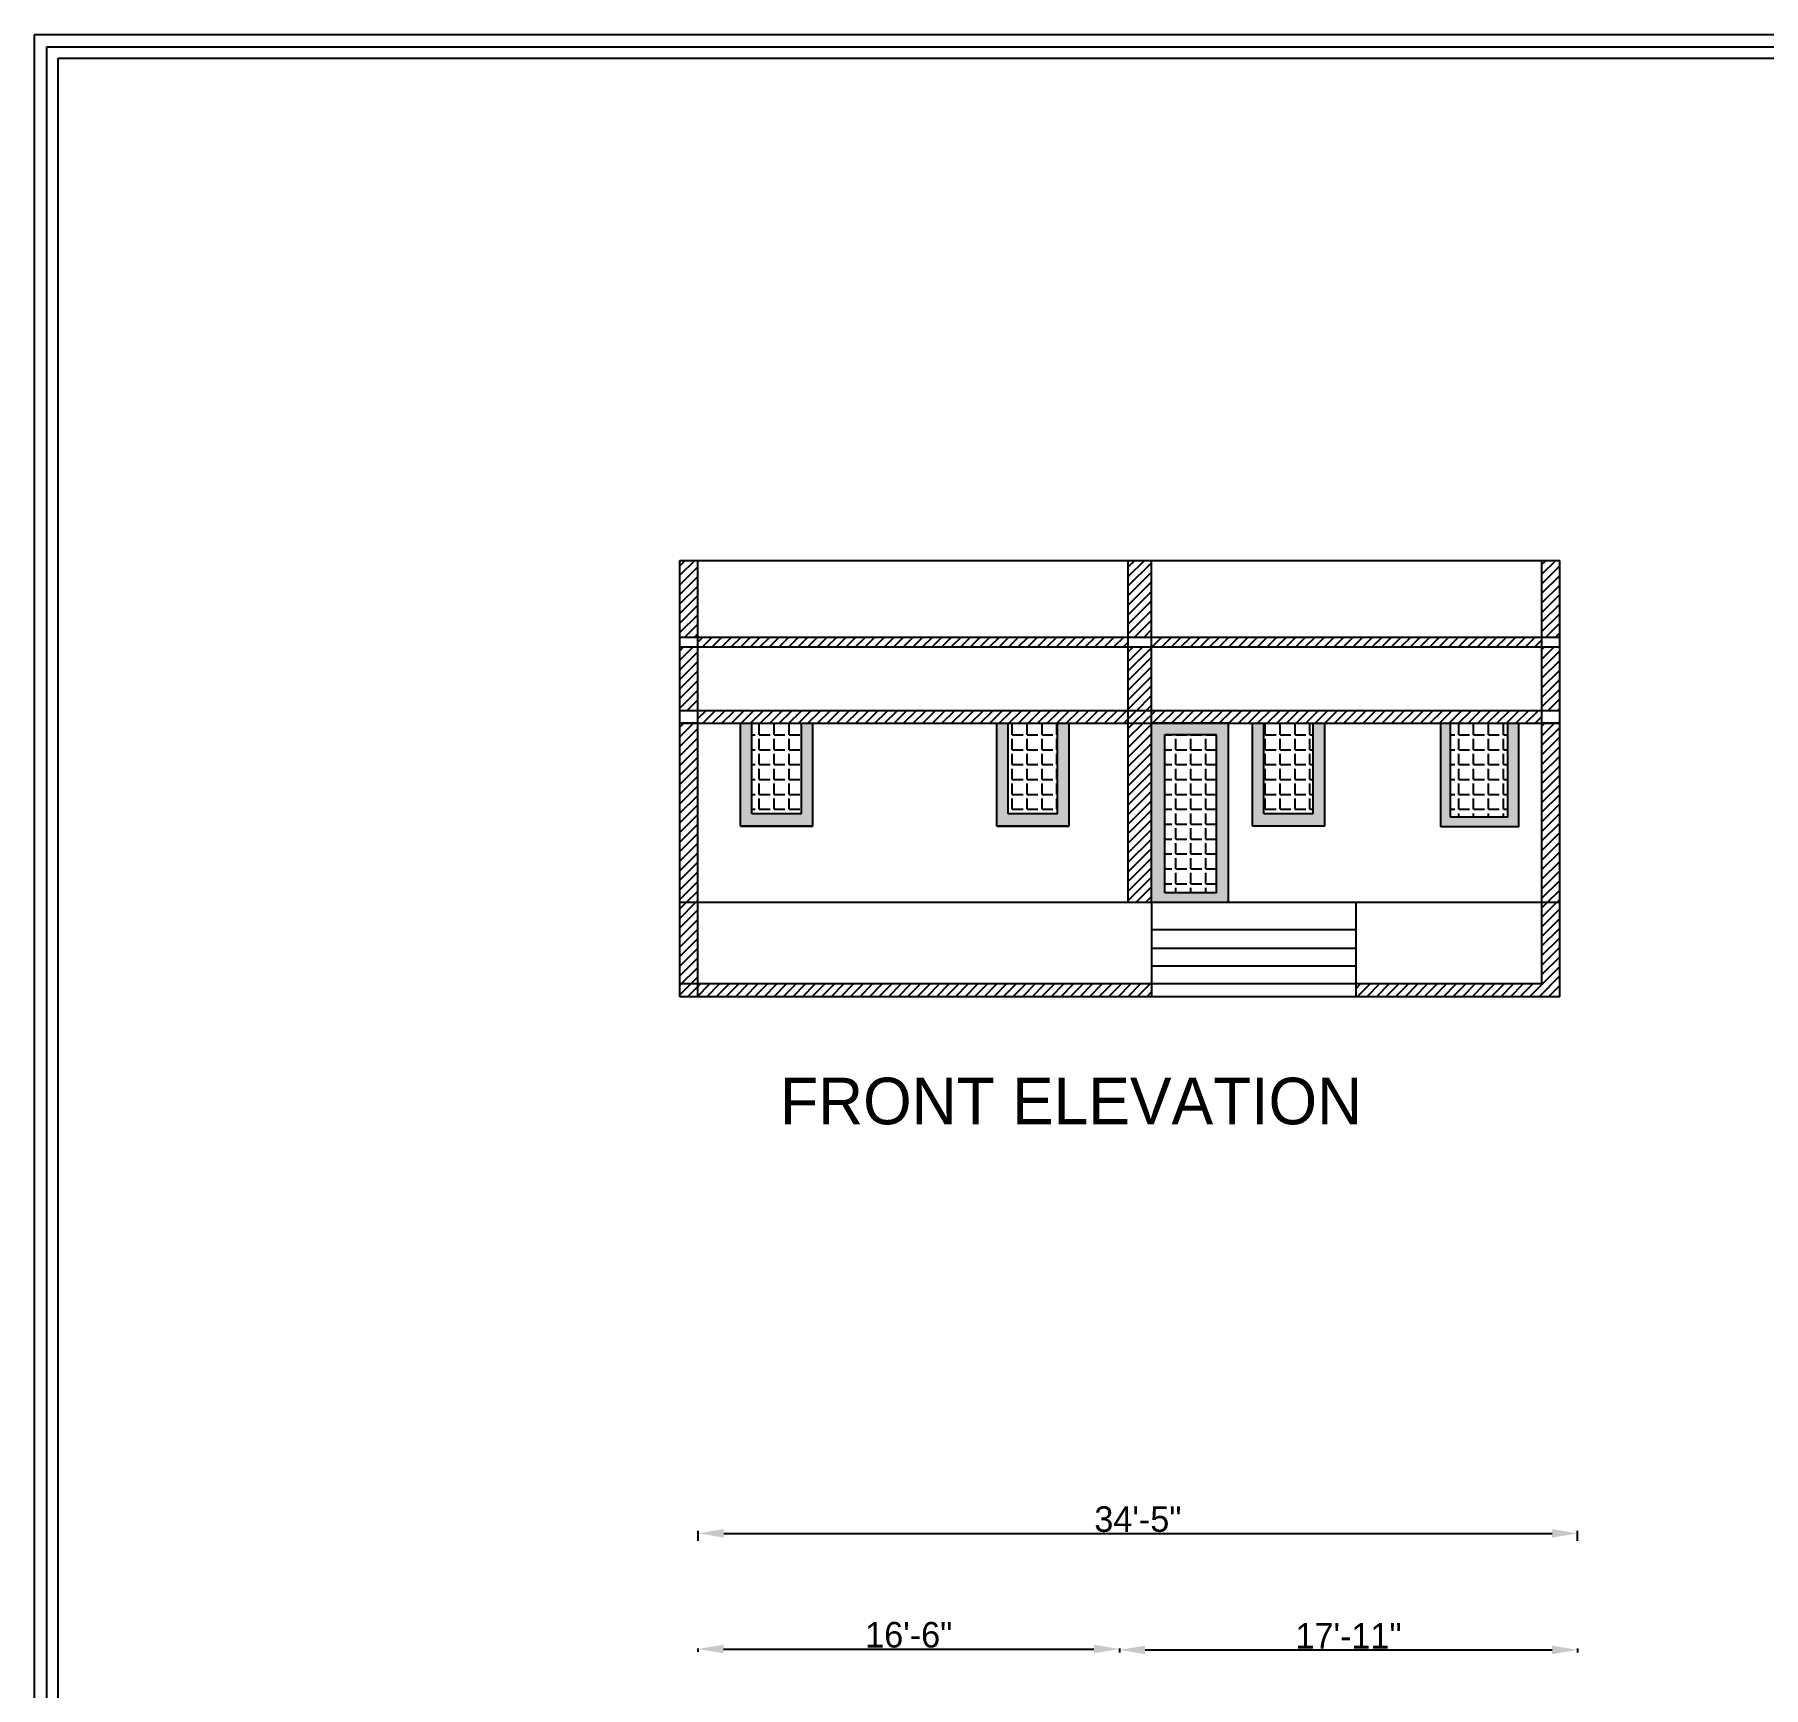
# Model space of a CAD drawing. Header units: feet. Extents: x 539 to 3482, y 328 to 1907.
# Drawn here: x 539 to 1350, y 1132 to 1907 of the extents above; entities that cross this region are included whole.
import ezdxf

# ---------------------------------------------------------------- set-up
doc = ezdxf.new("R2010")
doc.units = ezdxf.units.FT
doc.layers.add('dimension', color=130, linetype='Continuous')
doc.layers.add('text', color=22, linetype='Continuous')
doc.dimstyles.new('ISO-25', dxfattribs={"dimtxt": 12, "dimasz": 12, "dimexe": 1.25, "dimexo": 0.625, "dimtad": 1, "dimdec": 1, "dimlunit": 4, "dimtxsty": 'Standard', "dimcen": 2.5, "dimadec": 0, "dimazin": 0, "dimtfac": 1, "dimtdec": 1, "dimtmove": 0, "dimatfit": 3, "dimfxl": 1, "dimarcsym": 0})

# ---------------------------------------------------------------- blocks, each defined once
blk = doc.blocks.new('*D15')
at = {"layer": 'Defpoints', "color": 0, "transparency": 16777216}
for p in [(849.97, 1150.41), (1047.79, 1150.41), (1047.79, 1149.56)]:
    blk.add_point(p, dxfattribs=at)
at = {"layer": 'dimension', "color": 0, "lineweight": -2, "transparency": 16777216}
for p, q in [((849.97, 1149.78), (849.97, 1148.31)), ((861.97, 1149.56), (1035.79, 1149.56)), ((1047.79, 1149.78), (1047.79, 1148.31))]:
    blk.add_line(p, q, dxfattribs=at)
at = {"layer": 'dimension', "color": 0, "transparency": 16777216}
for points in [[(861.97, 1151.56), (861.97, 1147.56), (849.97, 1149.56)], [(1035.79, 1151.56), (1035.79, 1147.56), (1047.79, 1149.56)]]:
    blk.add_solid(points, dxfattribs=at)
at = {"layer": 'dimension', "color": 0, "transparency": 16777216, "insert": (948.88, 1156.19), "char_height": 12, "attachment_point": 5}
blk.add_mtext('16\'-6"', dxfattribs=at)
blk = doc.blocks.new('*D16')
at = {"layer": 'Defpoints', "color": 0, "transparency": 16777216}
for p in [(1047.79, 1150.41), (1262.82, 1150.41), (1262.82, 1149.14)]:
    blk.add_point(p, dxfattribs=at)
at = {"layer": 'dimension', "color": 0, "lineweight": -2, "transparency": 16777216}
for p, q in [((1047.79, 1149.78), (1047.79, 1147.89)), ((1059.79, 1149.14), (1250.82, 1149.14)), ((1262.82, 1149.78), (1262.82, 1147.89))]:
    blk.add_line(p, q, dxfattribs=at)
at = {"layer": 'dimension', "color": 0, "transparency": 16777216}
for points in [[(1059.79, 1151.14), (1059.79, 1147.14), (1047.79, 1149.14)], [(1250.82, 1151.14), (1250.82, 1147.14), (1262.82, 1149.14)]]:
    blk.add_solid(points, dxfattribs=at)
at = {"layer": 'dimension', "color": 0, "transparency": 16777216, "insert": (1155.31, 1155.76), "char_height": 12, "attachment_point": 5}
blk.add_mtext('17\'-11"', dxfattribs=at)
blk = doc.blocks.new('*D17')
at = {"layer": 'Defpoints', "color": 0, "transparency": 16777216}
for p in [(1262.82, 1203.84), (850.06, 1199.78), (1262.82, 1199.78)]:
    blk.add_point(p, dxfattribs=at)
at = {"layer": 'dimension', "color": 0, "lineweight": -2, "transparency": 16777216}
for p, q in [((850.06, 1200.41), (850.06, 1205.09)), ((862.06, 1203.84), (1250.82, 1203.84)), ((1262.82, 1200.41), (1262.82, 1205.09))]:
    blk.add_line(p, q, dxfattribs=at)
at = {"layer": 'dimension', "color": 0, "transparency": 16777216}
for points in [[(862.06, 1205.84), (862.06, 1201.84), (850.06, 1203.84)], [(1250.82, 1205.84), (1250.82, 1201.84), (1262.82, 1203.84)]]:
    blk.add_solid(points, dxfattribs=at)
at = {"layer": 'dimension', "color": 0, "transparency": 16777216, "insert": (1056.44, 1210.46), "char_height": 12, "attachment_point": 5}
blk.add_mtext('34\'-5"', dxfattribs=at)

msp = doc.modelspace()

# ---------------------------------------------------------------- hatches: boundary and pattern name
at = {"transparency": 33554559}
h = msp.add_hatch(dxfattribs=at)
h.set_pattern_fill('ANSI31', color=256)
h.set_pattern_definition([(45, (-8.3743, 139.1944), (-2.245064, 2.245064), [])])
h.paths.add_polyline_path([(849.88, 1660.53), (841.45, 1660.53), (841.45, 1624.51), (849.88, 1624.51)])
h.paths.add_polyline_path([(1062.88, 1660.53), (1051.94, 1660.53), (1051.94, 1624.51), (1062.88, 1624.51)])
h.paths.add_polyline_path([(1254.45, 1660.53), (1246.08, 1660.53), (1246.08, 1624.51), (1254.45, 1624.51)])
h = msp.add_hatch(dxfattribs=at)
h.set_pattern_fill('ANSI31', color=256)
h.paths.add_polyline_path([(1062.88, 1461.76), (849.88, 1461.76), (849.88, 1455.75), (1062.88, 1455.75)])
h.paths.add_polyline_path([(849.88, 1499.94), (841.45, 1499.94), (841.45, 1461.76), (849.88, 1461.76)])
h.paths.add_polyline_path([(1254.45, 1499.94), (1246.08, 1499.94), (1246.08, 1461.76), (1158.67, 1461.76), (1158.67, 1455.75), (1254.45, 1455.75)])
h.paths.add_polyline_path([(849.88, 1461.76), (841.45, 1461.76), (841.45, 1455.75), (849.88, 1455.75)])
h.paths.add_polyline_path([(1051.94, 1589.98), (849.88, 1589.98), (849.88, 1583.94), (1051.94, 1583.94)])
h.paths.add_polyline_path([(1246.08, 1589.98), (1062.88, 1589.98), (1062.88, 1584.08), (1098.91, 1584.08), (1246.08, 1583.95)])
h.paths.add_polyline_path([(1062.88, 1589.98), (1051.94, 1589.98), (1051.94, 1583.94), (1062.88, 1583.94)])
h.paths.add_polyline_path([(1246.08, 1624.51), (1062.88, 1624.51), (1062.88, 1619.94), (1246.08, 1619.94)])
h.paths.add_polyline_path([(1051.94, 1624.51), (849.88, 1624.51), (849.88, 1619.94), (1051.94, 1619.94)])
h = msp.add_hatch(dxfattribs=at)
h.set_pattern_fill('ANSI31', color=256)
h.set_pattern_definition([(45, (-8.3743, 76.852), (-2.245064, 2.245064), [])])
h.paths.add_polyline_path([(849.88, 1583.94), (841.45, 1583.94), (841.45, 1499.94), (849.88, 1499.94)])
h.paths.add_polyline_path([(1254.45, 1583.94), (1246.08, 1583.94), (1246.08, 1499.94), (1254.45, 1499.94)])
h.paths.add_polyline_path([(1254.45, 1619.94), (1246.08, 1619.94), (1246.08, 1589.98), (1254.45, 1589.98)])
h.paths.add_polyline_path([(1062.88, 1619.94), (1051.94, 1619.94), (1051.94, 1589.98), (1062.88, 1589.98)])
h.paths.add_polyline_path([(849.88, 1619.94), (841.45, 1619.94), (841.45, 1589.98), (849.88, 1589.98)])
h.paths.add_polyline_path([(1062.88, 1583.94), (1051.94, 1583.94), (1051.94, 1499.94), (1062.88, 1499.94)])
h = msp.add_hatch(color=256, dxfattribs=at)
h.dxf.hatch_style = 1
h.paths.add_polyline_path([(898.53, 1541.56), (875.31, 1541.56), (875.31, 1583.94), (869.96, 1583.94), (869.96, 1535.72), (903.93, 1535.72), (903.93, 1583.94), (898.53, 1583.94)])
h.paths.add_polyline_path([(1024.13, 1535.72), (1024.13, 1583.94), (1018.72, 1583.94), (1018.72, 1541.56), (995.51, 1541.56), (995.51, 1583.94), (990.15, 1583.94), (990.15, 1535.72)])
h.paths.add_polyline_path([(1098.91, 1583.94), (1062.88, 1583.94), (1062.88, 1499.94), (1098.91, 1499.94)])
h.paths.add_polyline_path([(1093.34, 1504.56), (1069.13, 1504.56), (1069.13, 1578.7), (1093.34, 1578.7)], flags=16)
h.paths.add_polyline_path([(1144.16, 1535.72), (1144.16, 1583.94), (1138.75, 1583.94), (1138.75, 1541.56), (1115.54, 1541.56), (1115.54, 1583.94), (1110.18, 1583.94), (1110.18, 1535.72)])
h.paths.add_polyline_path([(1235.17, 1535.54), (1235.17, 1583.94), (1230, 1583.94), (1230, 1539.98), (1203.1, 1539.98), (1203.1, 1583.94), (1198.6, 1583.94), (1198.6, 1535.54)])
h = msp.add_hatch(dxfattribs=at)
h.set_pattern_fill('ANGLE', color=256)
h.set_pattern_definition([(0, (-8.374, 76.852), (0, 6.985), [5.08, -1.905]), (90, (-8.374, 76.852), (-6.985, 4e-16), [5.08, -1.905])])
h.paths.add_polyline_path([(898.53, 1583.94), (875.31, 1583.94), (875.31, 1541.56), (898.53, 1541.56)])
h.paths.add_polyline_path([(995.51, 1541.56), (1018.72, 1541.56), (1018.72, 1583.94), (995.51, 1583.94)])
h.paths.add_polyline_path([(1069.13, 1504.56), (1093.34, 1504.56), (1093.34, 1578.7), (1069.13, 1578.7)])
h.paths.add_polyline_path([(1138.75, 1583.94), (1115.54, 1583.94), (1115.54, 1541.56), (1138.75, 1541.56)])
h.paths.add_polyline_path([(1203.1, 1539.98), (1230, 1539.98), (1230, 1583.94), (1203.1, 1583.94)])

# ---------------------------------------------------------------- linework, layer by layer
for p, q in [((841.45, 1660.53), (849.88, 1660.53)), ((841.45, 1648.42), (841.45, 1660.53)), ((849.88, 1660.53), (1246.08, 1660.53)), ((849.88, 1648.42), (849.88, 1660.53)), ((1051.94, 1499.94), (1051.94, 1660.53)), ((1051.94, 1660.53), (1062.88, 1660.53)), ((1062.88, 1499.94), (1062.88, 1660.53)), ((1246.08, 1660.53), (1254.45, 1660.53)), ((1246.08, 1648.42), (1246.08, 1660.53)), ((1254.45, 1648.42), (1254.45, 1660.53)), ((841.45, 1455.75), (841.45, 1648.42)), ((849.88, 1455.75), (849.88, 1648.42)), ((1246.08, 1461.76), (1246.08, 1648.42)), ((1254.45, 1455.75), (1254.45, 1648.42)), ((841.45, 1624.51), (1254.45, 1624.51)), ((841.45, 1619.94), (1254.45, 1619.94)), ((1254.45, 1589.98), (841.45, 1589.98)), ((849.88, 1584.08), (841.45, 1584.08)), ((1254.45, 1583.94), (841.45, 1583.94)), ((869.96, 1535.72), (869.96, 1584.08)), ((875.31, 1541.56), (875.31, 1584.08)), ((898.53, 1541.56), (898.53, 1584.08)), ((903.93, 1535.72), (903.93, 1584.08)), ((990.15, 1535.72), (990.15, 1584.08)), ((995.51, 1541.56), (995.51, 1584.08)), ((1018.72, 1541.56), (1018.72, 1584.08)), ((1024.13, 1535.72), (1024.13, 1584.08)), ((1098.91, 1584.08), (1062.88, 1584.08)), ((1069.13, 1583.94), (1069.13, 1584.08)), ((1093.34, 1583.94), (1093.34, 1584.08)), ((1098.91, 1499.94), (1098.91, 1584.08)), ((1110.18, 1535.72), (1110.18, 1584.08)), ((1115.54, 1541.56), (1115.54, 1584.08)), ((1138.75, 1541.56), (1138.75, 1584.08)), ((1144.16, 1535.72), (1144.16, 1584.08)), ((1198.6, 1535.54), (1198.6, 1583.94)), ((1203.1, 1539.98), (1203.1, 1583.94)), ((1230, 1539.98), (1230, 1583.94)), ((1235.17, 1535.54), (1235.17, 1583.94)), ((1254.45, 1584.08), (1246.08, 1584.08)), ((1062.88, 1578.7), (1062.56, 1578.7)), ((1069.13, 1504.56), (1069.13, 1578.7)), ((1093.34, 1578.7), (1069.13, 1578.7)), ((1093.34, 1504.56), (1093.34, 1578.7)), ((869.96, 1535.72), (903.93, 1535.72)), ((903.93, 1535.72), (869.96, 1535.72)), ((898.53, 1541.56), (875.31, 1541.56)), ((1024.13, 1535.72), (990.15, 1535.72)), ((990.15, 1535.72), (1024.13, 1535.72)), ((1018.72, 1541.56), (995.51, 1541.56)), ((1144.16, 1535.72), (1110.18, 1535.72)), ((1138.75, 1541.56), (1115.54, 1541.56)), ((1235.17, 1535.54), (1198.6, 1535.54)), ((1230, 1539.98), (1203.1, 1539.98)), ((1093.34, 1504.56), (1069.13, 1504.56)), ((1254.45, 1499.94), (841.45, 1499.94)), ((1062.88, 1499.94), (1062.88, 1455.75)), ((1158.67, 1499.94), (1158.67, 1455.75)), ((1158.67, 1487.06), (1062.88, 1487.06)), ((1158.67, 1478.32), (1062.88, 1478.32)), ((1158.67, 1470.07), (1062.88, 1470.07)), ((1246.08, 1461.76), (841.45, 1461.76)), ((1254.45, 1455.75), (841.45, 1455.75))]:
    msp.add_line(p, q)
for points in [[(538.6, 1907.35), (3481.79, 1907.35), (3481.79, 327.57), (538.6, 327.57)], [(544.37, 1901.57), (3474.34, 1901.57), (3474.34, 333.34), (544.37, 333.34)], [(549.6, 1896.34), (3468.43, 1896.34), (3468.43, 338.57), (549.6, 338.57)]]:
    msp.add_lwpolyline(points, close=True)

# ---------------------------------------------------------------- texts
at = {"layer": 'text', "insert": (888.46, 1417.73), "char_height": 21.8874, "width": 337.0667, "attachment_point": 1}
msp.add_mtext('FRONT ELEVATION ', dxfattribs=at)

# ---------------------------------------------------------------- dimensions: what is measured, and where the dimension line sits
at = {"layer": 'dimension'}
for base, p1, p2, picture, middle in [((1262.82, 1203.84), (850.06, 1199.78), (1262.82, 1199.78), '*D17', (1056.44, 1210.46)), ((1047.79, 1149.56), (849.97, 1150.41), (1047.79, 1150.41), '*D15', (948.88, 1156.19)), ((1262.82, 1149.14), (1047.79, 1150.41), (1262.82, 1150.41), '*D16', (1155.31, 1155.76))]:
    dim = msp.add_linear_dim(base=base, p1=p1, p2=p2, dimstyle='ISO-25', dxfattribs=at)
    dim.commit()
    dim.dimension.update_dxf_attribs({"geometry": picture, "text_midpoint": middle})

doc.saveas('drawing.dxf')
